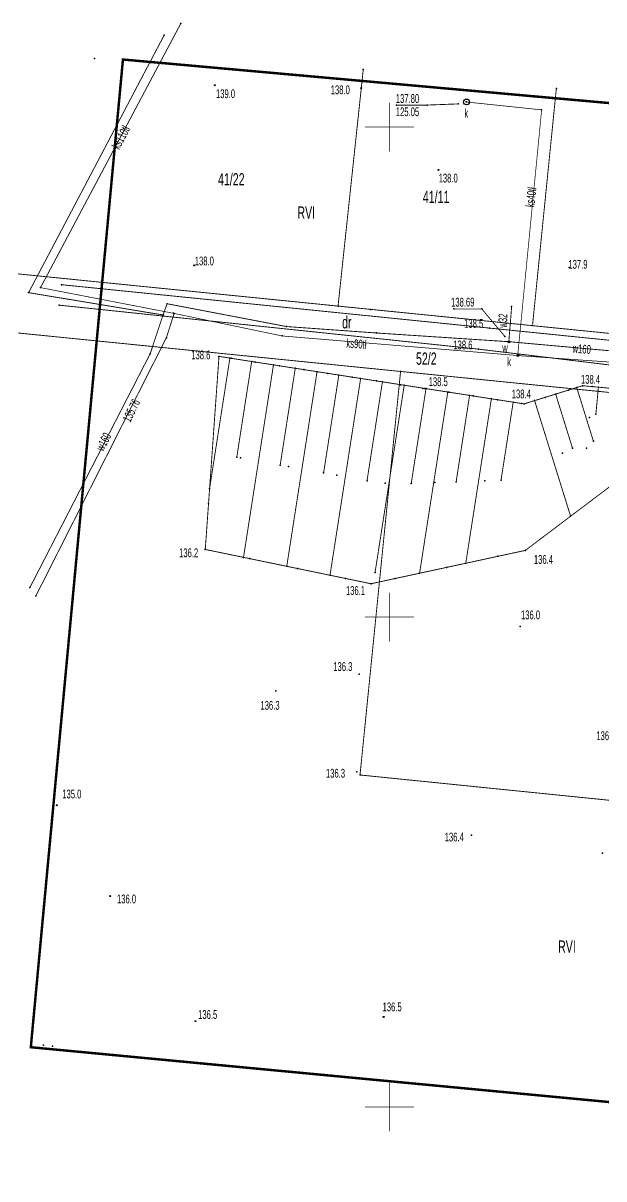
# Model space of a CAD drawing. Header units: millimetres. Extents: x -2481 to 45049, y -11067 to 11055.
# Drawn here: x 29535 to 35460, y -11067 to 728 of the extents above; entities that cross this region are included whole.
import ezdxf

# ---------------------------------------------------------------- set-up
doc = ezdxf.new("R2010")
doc.units = ezdxf.units.MM
for name, pattern in [('GAG', [2.5, 1.5, -0.5, 0, -0.5]), ('GUZ', [1.5, 1, -0.5]), ('WRU', [1.5, 1, -0.5]), ('WSQ', [1.75, 1.25, -0.5])]:
    doc.linetypes.add(name, pattern=pattern)
for name, color, linetype in [('droga', 7, 'WRU'), ('DZIALKI', 96, 'Continuous'), ('kanalizacja', 36, 'Continuous'), ('nr_dzialki', 96, 'Continuous'), ('opisy', 7, 'Continuous'), ('pikiety_m_zas', 7, 'Continuous'), ('siatka', 1, 'Continuous'), ('skarpa', 7, 'WSQ'), ('studnie', 7, 'Continuous'), ('uzytki', 96, 'GUZ'), ('woda', 5, 'Continuous'), ('wys_pomiar', 7, 'Continuous'), ('zakres', 1, 'GAG')]:
    doc.layers.add(name, color=color, linetype=linetype)
doc.styles.get("Standard").update_dxf_attribs({"font": 'arial.ttf'})

# ---------------------------------------------------------------- blocks, each defined once
blk = doc.blocks.new('WLZ')
at = {"color": 0, "linetype": 'Continuous'}
blk.add_circle((0, 0), 0.6, dxfattribs=at)
blk = doc.blocks.new('UAR')
at = {"color": 0, "linetype": 'Continuous'}
blk.add_circle((0, 0), 0.2, dxfattribs=at)
blk = doc.blocks.new('WSP')
at = {"color": 0, "linetype": 'Continuous'}
blk.add_circle((0, 0), 0.1, dxfattribs=at)

msp = doc.modelspace()

# ---------------------------------------------------------------- linework, layer by layer
for p in [(31143.29, 723.77), (30974.29, 605.77), (30263.29, 366.77), (30553.29, 356.77), (33005.29, 254.77), (31492.29, 93.77), (32985.1, 65.27), (34975.29, 61.77), (33344.29, -108.23), (33656.29, -108.23), (33973.29, -96.23), (34054.29, -76.23), (34825.29, -157.23), (33773.29, -769.23), (31280.29, -1745.23), (35104.49, -1767.43, 13791.3), (29712.29, -1971.23), (29712.79, -1970.53), (29925.28, -1941.08), (29589.29, -2022.23), (29591.09, -2021.73), (29904.29, -2150.23), (31003.09, -2135.63), (31069.29, -2233.23), (31076.08, -2234.65), (32747.96, -2159.59), (33078.54, -2192.85), (33930.29, -2189.23), (34215.29, -2189.23), (34519.29, -2163.23), (30962.29, -2250.23), (30963.09, -2249.83), (32177.29, -2464.23), (32221.29, -2368.23), (33140.29, -2434.23), (34294.29, -2384.23, 13847.2), (34450.29, -2470.23), (34732.1, -2359.24), (30996.29, -2482.23), (34493.29, -2523.23), (34493.29, -2523.23), (30831.29, -2646.23), (31533.29, -2673.23), (31533.29, -2673.23, 13862.1), (31644.46, -2690.53), (31656.81, -2692.45), (34180.19, -2598.83, 13858.8), (34581.29, -2661.23), (34592.29, -2665.23), (31866.78, -2725.13), (31903.83, -2730.9), (32089.1, -2759.73), (32150.86, -2769.34), (32311.43, -2794.33), (32397.89, -2807.78), (32533.75, -2828.93), (33385.32, -2826.73), (33385.92, -2826.74), (32644.91, -2846.23), (32756.08, -2863.53), (32891.94, -2884.67), (32978.4, -2898.12), (33138.97, -2923.11), (33200.72, -2932.72), (33385.99, -2961.56), (33423.05, -2967.32), (33614.29, -2999.93, 13852), (33633.02, -3000), (33645.37, -3001.92), (33867.69, -3036.52), (33880.05, -3038.44), (34968.09, -3057.6, 13838.8), (35099.37, -3016.71, 13838.5), (35182.91, -2990.69, 13838.3), (35242.49, -2972.13, 13838.1), (35342.15, -2981.43), (35404.38, -2987.24), (34090.02, -3071.12), (34127.07, -3076.88), (34312.34, -3105.72), (34374.1, -3115.33), (34534.67, -3140.31), (34621.13, -3153.77), (34646.59, -3157.73, 13839.7), (34753.27, -3124.51, 13839.4), (34860.68, -3091.05, 13839.1), (35312.9, -3294.91, 13653.1), (35378.73, -3262.15, 13654.5), (35353.08, -3537.06, 13742.6), (35139.78, -3608.86, 13746.8), (35283.65, -3608.39, 13736.9), (31714.8, -3701.71), (31751.71, -3708.4), (35038.38, -3661.61, 13746), (32157.73, -3781.94), (32243.86, -3797.53), (32600.67, -3862.16), (32736.01, -3886.67), (33043.6, -3942.38), (33229.78, -3965.38), (33494.8, -3969.43, 13618.5), (33736.5, -3960.81, 13622.8), (33952.76, -3953.1, 13626.7), (34245.35, -3942.67, 13631.9), (34410.72, -3936.77, 13634.8), (31437.6, -4019.72), (31426.97, -4169.33), (35120.69, -4304.2, 13650.9), (31393.29, -4641.23, 13615.3), (31393.29, -4643.23), (34378.41, -4713.42, 13636.4), (34659.19, -4652.73, 13641.3), (31783.43, -4723.92), (31844.71, -4736.59), (32224.65, -4815.17), (33854.78, -4826.59, 13627.4), (34051.14, -4784.15, 13630.8), (32334.95, -4837.98), (32665.86, -4906.41), (32825.19, -4939.37), (33125.61, -4878.58, 13614.4), (33331.15, -4939.77, 13618.3), (33579.87, -4886.01, 13622.6), (29604.29, -5031.23), (33084.69, -4993.03, 13614), (29665.29, -5117.23), (34605.49, -5430.23, 13598.5), (32962.39, -5917.43, 13631.9), (32114.79, -6087.43, 13634.8), (32938.79, -6912.73, 13631.3), (32972.13, -6944.82), (34108.69, -7559.73, 13635.1), (35445.09, -7742.03, 13666.3), (29613.29, -9723.23), (29743.29, -9703.23), (29833.29, -9713.23)]:
    msp.add_point(p)
at = {"layer": 'droga', "linetype": 'WRU', "const_width": 9}
for points in [[(37339.69, -2693.13), (34294.29, -2384.23), (29925.28, -1941.08)], [(34180.19, -2598.83), (29904.29, -2150.23)], [(34180.19, -2598.83), (37450.99, -2993.53), (39232.89, -3192.63), (40382.59, -3281.33), (41614.59, -3403.53), (42582.29, -3496.23)]]:
    msp.add_lwpolyline(points, dxfattribs=at)
at = {"layer": 'DZIALKI', "linetype": 'Continuous', "const_width": 9}
for points in [[(32747.96, -2159.59), (33005.29, 254.77)], [(34732.1, -2359.24), (34975.29, 61.77)], [(45044.72, -3396.95), (33078.54, -2192.85), (28951.43, -1777.56)], [(28882, -2373.52), (33385.92, -2826.74)], [(33385.92, -2826.74), (40594.99, -3552.2), (40180, -7676.25), (32972.13, -6944.82)], [(33385.92, -2826.74), (32972.13, -6944.82)]]:
    msp.add_lwpolyline(points, dxfattribs=at)
at = {"layer": 'kanalizacja', "linetype": 'Continuous'}
for points, const_width in [([(29712.79, -1970.53), (31143.29, 723.77)], 9), ([(33344.29, -108.23), (33656.29, -108.23), (33973.29, -96.23)], 9), ([(34581.29, -2661.23), (34825.29, -157.23), (34054.29, -76.23)], 7), ([(29712.29, -1971.23), (31069.29, -2233.23), (32177.29, -2464.23), (34592.29, -2665.23), (36514.29, -2801.23), (38426.79, -2982.93), (40533.29, -3179.93), (41999.59, -3337.43), (43048.29, -3435.23), (43872.29, -3544.23), (44638.29, -3589.23)], 7), ([(31076.08, -2234.65), (30996.29, -2482.23), (29665.29, -5117.23)], 9)]:
    msp.add_lwpolyline(points, dxfattribs=dict(at, const_width=const_width))
at = {"layer": 'kanalizacja', "color": 7}
for p in [(34059.29, -76.23), (34593.29, -2655.23)]:
    msp.add_point(p, dxfattribs=at)
at = {"layer": 'siatka', "color": 2, "linetype": 'Continuous', "const_width": 7}
for points in [[(33273.29, -583.23), (33273.29, -83.23)], [(33023.29, -333.23), (33523.29, -333.23)], [(33273.29, -5583.23), (33273.29, -5083.23)], [(33023.29, -5333.23), (33523.29, -5333.23)], [(33273.29, -10583.23), (33273.29, -10083.23)], [(33023.29, -10333.23), (33523.29, -10333.23)]]:
    msp.add_lwpolyline(points, dxfattribs=at)
at = {"layer": 'skarpa', "linetype": 'WSQ', "const_width": 9}
msp.add_lwpolyline([(31533.29, -2673.23), (34646.59, -3157.73), (35242.49, -2972.13), (36240.29, -3065.23), (36765.09, -3155.83), (37662.29, -3615.53), (38389.29, -4513.43), (38418.79, -5030.03), (38503.09, -6582.63), (38470.69, -7249.23), (37624.69, -7295.13), (37637.79, -5977.63), (37852.09, -5109.73), (38018.69, -4706.33), (37183.49, -4527.03), (35606.99, -3936.93), (34659.19, -4652.73), (33084.69, -4993.03), (31393.29, -4643.23)], close=True, dxfattribs=at)
at = {"layer": 'skarpa', "linetype": 'Continuous', "const_width": 9}
for points in [[(31644.46, -2690.53), (31437.6, -4019.72)], [(31866.78, -2725.13), (31714.8, -3701.71)], [(32089.1, -2759.73), (31783.43, -4723.92)], [(32311.43, -2794.33), (32157.73, -3781.94)], [(32533.75, -2828.93), (32224.65, -4815.17)], [(32756.08, -2863.53), (32600.67, -3862.16)], [(32978.4, -2898.12), (32665.86, -4906.41)], [(33200.72, -2932.72), (33043.6, -3942.38)], [(33423.05, -2967.32), (33125.61, -4878.58)], [(33645.37, -3001.92), (33494.8, -3969.43)], [(33867.69, -3036.52), (33579.87, -4886.01)], [(34090.02, -3071.12), (33952.76, -3953.1)], [(34968.09, -3057.6), (35139.78, -3608.86)], [(35182.91, -2990.69), (35353.08, -3537.06)], [(35404.38, -2987.24), (35378.73, -3262.15)], [(34312.34, -3105.72), (34051.14, -4784.15)], [(34534.67, -3140.31), (34410.72, -3936.77)], [(34753.27, -3124.51), (35120.69, -4304.2)]]:
    msp.add_lwpolyline(points, dxfattribs=at)
at = {"layer": 'studnie'}
for p in [(34490.29, -2524.23), (34580.99, -2664.83)]:
    msp.add_point(p, dxfattribs=at)
at = {"layer": 'woda', "linetype": 'Continuous', "const_width": 9}
for points in [[(29591.09, -2021.73), (30974.29, 605.77)], [(29589.29, -2022.23), (30962.29, -2250.23), (30831.29, -2646.23), (29604.29, -5031.23)], [(30963.09, -2249.83), (31003.09, -2135.63), (32221.29, -2368.23), (33140.29, -2434.23), (34493.29, -2523.23), (36428.29, -2697.23), (38362.79, -2879.93), (40449.29, -3071.23), (41919.29, -3203.23), (42836.39, -3318.73), (44417.29, -3488.23)], [(33930.29, -2189.23), (34215.29, -2189.23), (34450.29, -2470.23)], [(34490.29, -2524.23), (34519.29, -2163.23)]]:
    msp.add_lwpolyline(points, dxfattribs=at)
at = {"layer": 'wys_pomiar'}
for p in [(29877.29, -7254.23), (30423.29, -8180.23), (33213.29, -9413.23), (31293.29, -9457.23)]:
    msp.add_point(p, dxfattribs=at)
at = {"layer": 'zakres', "linetype": 'GAG', "const_width": 25}
msp.add_lwpolyline([(30553.29, 356.77), (29613.29, -9723.23), (43643.29, -11053.23), (44633.29, -904.23)], close=True, dxfattribs=at)

# ---------------------------------------------------------------- block references
at = {"linetype": 'Continuous', "xscale": 50, "yscale": 50, "zscale": 50}
for p in [(31492.29, 93.77), (32985.1, 65.27), (33773.29, -769.23), (31280.29, -1745.23)]:
    msp.add_blockref('WSP', p, dxfattribs=at)
at = {"layer": 'kanalizacja', "color": 7, "linetype": 'Continuous', "xscale": 50, "yscale": 50, "zscale": 50}
msp.add_blockref('WLZ', (34059.29, -76.23), dxfattribs=at)
at = {"layer": 'studnie', "linetype": 'Continuous', "xscale": 50, "yscale": 50, "zscale": 50}
for p in [(34490.29, -2524.23), (34580.99, -2664.83)]:
    msp.add_blockref('UAR', p, dxfattribs=at)
at = {"layer": 'wys_pomiar', "linetype": 'Continuous', "xscale": 50, "yscale": 50, "zscale": 50}
for p in [(29877.29, -7254.23), (30423.29, -8180.23), (33213.29, -9413.23), (31293.29, -9457.23)]:
    msp.add_blockref('WSP', p, dxfattribs=at)

# ---------------------------------------------------------------- texts
at = {"layer": 'kanalizacja', "width": 0.62}
for s, p in [('137.80', (33337.29, -86.23)), ('125.05', (33337.29, -221.23))]:
    msp.add_text(s, height=90, dxfattribs=at).set_placement(p)
for s, rotation, p in [('ks110tł', 62.3, (30514.98, -568.07)), ('ks40tł', 83.4, (34749.7, -1154.58)), ('ks90tł', 356.2, (32831.33, -2583.04)), ('135.76', 64, (30627.18, -3352.69))]:
    msp.add_text(s, height=90, rotation=rotation, dxfattribs=at).set_placement(p)
at = {"layer": 'nr_dzialki', "width": 0.62}
for s, p in [('41/22', (31523.29, -928.23)), ('41/11', (33613.29, -1108.23)), ('52/2', (33543.29, -2758.23))]:
    msp.add_text(s, height=125, dxfattribs=at).set_placement(p)
at = {"layer": 'opisy', "width": 0.62}
for s, p in [('k', (34036.29, -235.23)), ('w', (34423.29, -2628.23)), ('k', (34474.59, -2772.13))]:
    msp.add_text(s, height=90, dxfattribs=at).set_placement(p)
at = {"layer": 'pikiety_m_zas', "width": 0.62}
for s, p in [('139.0', (31502.29, -37.23)), ('138.0', (32673.29, 2.77)), ('138.0', (33774.29, -898.23)), ('138.0', (31286.29, -1744.23))]:
    msp.add_text(s, height=90, dxfattribs=at).set_placement(p)
at = {"layer": 'uzytki', "width": 0.62}
for s, p in [('RVI', (32333.29, -1268.23)), ('dr', (32789.29, -2387.23)), ('RVI', (34993.29, -8758.23))]:
    msp.add_text(s, height=125, dxfattribs=at).set_placement(p)
at = {"layer": 'woda', "width": 0.62}
msp.add_text('138.69', height=90, dxfattribs=at).set_placement((33901.29, -2164.23))
for s, rotation, p in [('w32', 88, (34471.24, -2381.37)), ('w160', 355.3, (35137.92, -2633.93)), ('w160', 63.1, (30353.56, -3647.95))]:
    msp.add_text(s, height=90, rotation=rotation, dxfattribs=at).set_placement(p)
at = {"layer": 'wys_pomiar', "width": 0.62}
for s, p in [('137.9', (35098.29, -1778.23)), ('138.5', (34034.29, -2381.23)), ('138.6', (33924.29, -2601.23)), ('138.6', (31250.29, -2703.23)), ('138.5', (33672.29, -2976.23)), ('138.4', (35226.29, -2952.23)), ('138.4', (34520.29, -3101.23)), ('136.2', (31126.29, -4722.23)), ('136.4', (34746.29, -4790.23)), ('136.1', (32828.29, -5107.23)), ('136.0', (34614.29, -5356.23)), ('136.3', (32699.29, -5883.23)), ('136.3', (31956.29, -6279.23)), ('136.4', (35383.29, -6589.23)), ('136.3', (32624.29, -6972.23)), ('135.0', (29934.29, -7184.23)), ('136.4', (33836.29, -7623.23)), ('136.0', (30492.29, -8255.23)), ('136.5', (33202.29, -9356.23)), ('136.5', (31320.29, -9434.23))]:
    msp.add_text(s, height=90, dxfattribs=at).set_placement(p)

doc.saveas('drawing.dxf')
